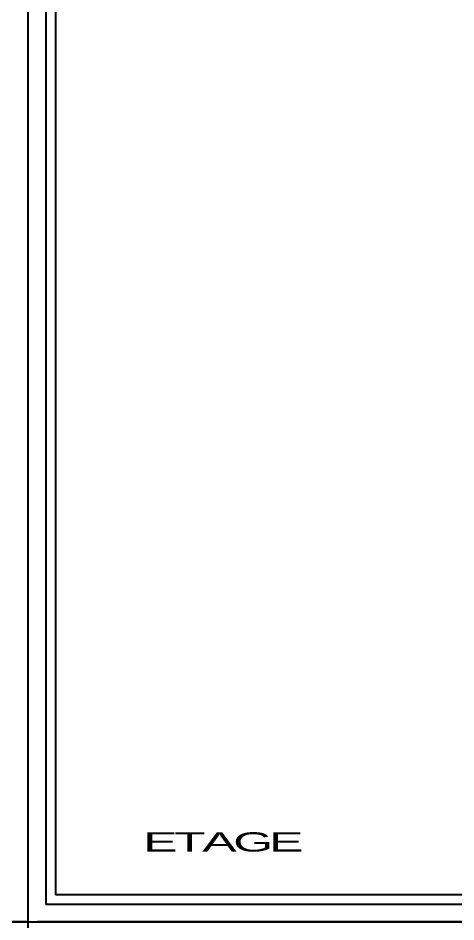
# Model space of a CAD drawing. Header units: millimetres. Extents: x -44462 to 306987, y -116160 to 12874.
# Drawn here: x -8927 to -8472, y -56908 to -55968 of the extents above; entities that cross this region are included whole.
import ezdxf

# ---------------------------------------------------------------- set-up
doc = ezdxf.new("R2010")
doc.units = ezdxf.units.MM
doc.layers.add('chassis fen.portes', color=1, linetype='Continuous')
doc.layers.add('TEXTE', color=1, linetype='Continuous')
doc.styles.add('CENTURY GOTHIC', font='GOTHIC.TTF')

# ---------------------------------------------------------------- blocks, each defined once
blk = doc.blocks.new('PETIT CARTOUCHE_HOR')
at = {"color": 1}
for p, q in [((-2100, 1485), (0, 1485)), ((-2100, 1485), (-2100, 10)), ((0, 1485), (0, 0)), ((0, 0), (-2090, 0))]:
    blk.add_line(p, q, dxfattribs=at)
at = {"layer": 'chassis fen.portes', "color": 2, "linetype": 'Continuous'}
for p in [(-2081.31, 1465.65), (-223.46, 18)]:
    blk.add_line(p, (-2081.31, 18), dxfattribs=at)
at = {"layer": 'chassis fen.portes', "color": 5, "linetype": 'Continuous'}
for p in [(-2071.31, 1455.65), (-233.46, 28)]:
    blk.add_line(p, (-2071.31, 28), dxfattribs=at)
at = {"layer": 'chassis fen.portes', "color": 1, "linetype": 'Continuous'}
for p, q in [((-2100, 1420), (-2100, 0)), ((-2100, 0), (-86.26, 0))]:
    blk.add_line(p, q, dxfattribs=at)
at = {"style": 'CENTURY GOTHIC'}
for tag, p, height in [('DATE', (-210.16, 171.36), 20), ('DOSSIERN°', (-210.16, 111.51), 20), ('COMMENTAIRE', (-210.16, 95.35), 12), ('COMMENTAIRESUITE', (-210.16, 79.7), 12), ('FEUILLEN°', (-221.99, 32.69), 20), ('TOTALFEUILLES', (-181.65, 32.69), 20), ('ÉCH.', (-103.23, 32.69), 12)]:
    blk.add_attdef(tag, p, '', height=height, dxfattribs=at)

msp = doc.modelspace()

# ---------------------------------------------------------------- block references
at = {"color": 1}
for p in [(-8917.24, -56908.1), (-6817.24, -56908.1), (-8917.24, -58393.1), (-6817.24, -58393.1)]:
    msp.add_blockref('PETIT CARTOUCHE_HOR', p, dxfattribs=at)

# ---------------------------------------------------------------- texts
at = {"layer": 'TEXTE', "insert": (-8797.18, -56814.95), "char_height": 20, "width": 211.2406, "attachment_point": 1, "style": 'CENTURY GOTHIC'}
msp.add_mtext('\\pi-30,l30,t30;{\\W2;\\T0.9;ETAGE}', dxfattribs=at)

doc.saveas('drawing.dxf')
